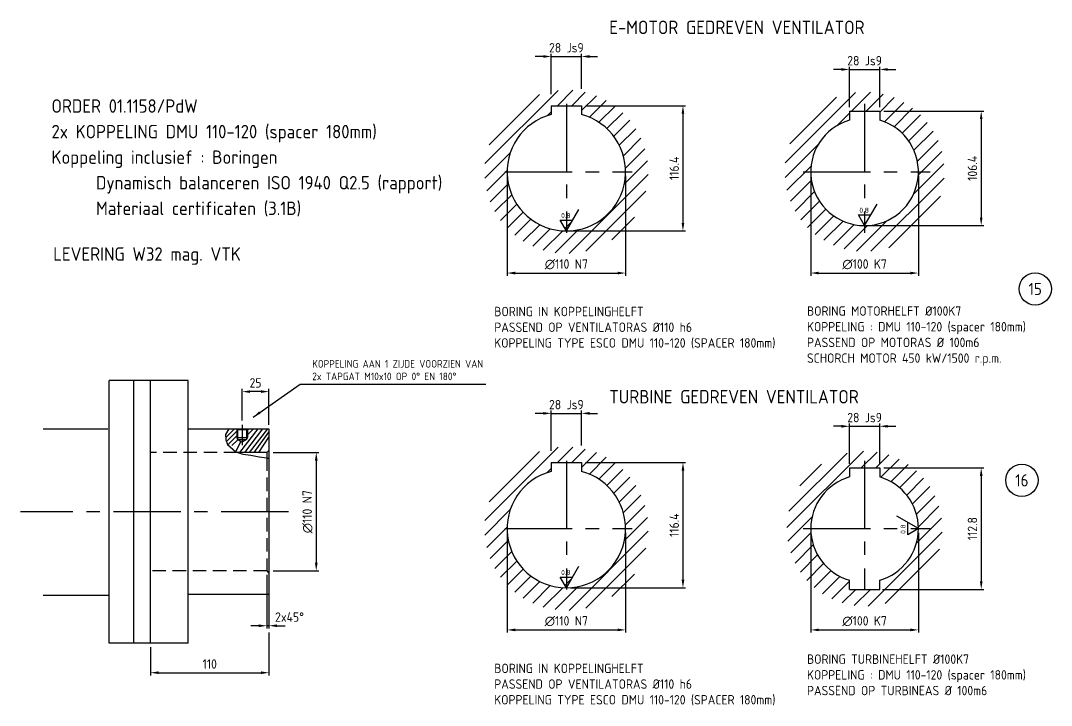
# Model space of a CAD drawing. Extents: x -1071 to 2610, y 0 to 1485.
# Drawn here: x -1071 to -114, y 38 to 674 of the extents above; entities that cross this region are included whole.
import ezdxf
from ezdxf.enums import TextEntityAlignment as Align

# ---------------------------------------------------------------- set-up
doc = ezdxf.new("R2010")
doc.units = 0
doc.header["$LTSCALE"] = 50
doc.header["$PDMODE"] = 3
doc.header["$PDSIZE"] = 15
doc.linetypes.add('CENTER', pattern=[2, 1.25, -0.25, 0.25, -0.25])
doc.linetypes.add('HIDDEN', pattern=[0.375, 0.25, -0.125])
doc.layers.get('0').update_dxf_attribs({"linetype": 'CONTINUOUS'})
doc.layers.get('DEFPOINTS').update_dxf_attribs({"linetype": 'CONTINUOUS'})
for name, color, linetype in [('111', 1, 'CONTINUOUS'), ('113', 3, 'CONTINUOUS'), ('114', 4, 'CONTINUOUS'), ('121', 1, 'HIDDEN'), ('131', 1, 'CENTER'), ('132', 2, 'CENTER'), ('212', 2, 'CONTINUOUS'), ('213', 3, 'CONTINUOUS'), ('214', 4, 'CONTINUOUS'), ('412', 2, 'CONTINUOUS'), ('511', 1, 'CONTINUOUS'), ('512', 2, 'CONTINUOUS')]:
    doc.layers.add(name, color=color, linetype=linetype)
doc.styles.add('ISO', font='ISO')
doc.styles.add('ISO35', font='isocp.shx', dxfattribs={"height": 8.75})
doc.styles.add('ISO50', font='isocp.shx', dxfattribs={"height": 12.5})
doc.dimstyles.new('STD', dxfattribs={"dimscale": 2.5, "dimtxt": 8.75, "dimasz": 3, "dimexe": 1, "dimexo": 1.5, "dimgap": 1.5, "dimtad": 1, "dimdec": 1, "dimzin": 13, "dimtxsty": 'ISO35', "dimcen": 3, "dimdle": 1.25, "dimclrd": 2, "dimclre": 2, "dimclrt": 3, "dimazin": 3, "dimtfac": 1, "dimtdec": 1, "dimtix": 1, "dimtmove": 0, "dimatfit": 3, "dimtolj": 1, "dimtzin": 13})

# ---------------------------------------------------------------- blocks, each defined once
blk = doc.blocks.new('*D99')
at = {"color": 2, "linetype": 'BYBLOCK'}
for p, q in [((470.35, 274.38), (563.36, 274.38)), ((560.86, 266.88), (560.86, 169.08)), ((469.35, 161.58), (563.36, 161.58))]:
    blk.add_line(p, q, dxfattribs=at)
for points in [[(559.61, 266.88), (562.11, 266.88), (560.86, 274.38)], [(559.61, 169.08), (562.11, 169.08), (560.86, 161.58)]]:
    blk.add_solid(points, dxfattribs=at)
at = {"layer": 'DEFPOINTS', "color": 0, "linetype": 'BYBLOCK'}
for p in [(466.6, 274.38), (465.6, 161.58), (560.86, 161.58)]:
    blk.add_point(p, dxfattribs=at)
at = {"color": 3, "linetype": 'BYBLOCK', "insert": (552.73, 217.98), "char_height": 8.75, "attachment_point": 5, "rotation": 90, "style": 'ISO35'}
blk.add_mtext('\\A1;112.8', dxfattribs=at)
blk = doc.blocks.new('I32')
at = {"layer": '113', "color": 3, "linetype": 'CONTINUOUS'}
for p, q in [((0, 0), (5.77, 10)), ((-2.89, 5), (2.89, 5)), ((0, 0), (-2.89, 5))]:
    blk.add_line(p, q, dxfattribs=at)
at = {"layer": '212', "color": 2, "linetype": 'CONTINUOUS', "style": 'ISO', "flags": 8}
blk.add_attdef('RUW', text='', height=2.3, dxfattribs=at).set_placement((2, 6), align=Align.RIGHT)
blk = doc.blocks.new('*D98')
at = {"color": 2, "linetype": 'BYBLOCK'}
for p, q in [((402.6, 214.23), (402.6, 121.39)), ((502.6, 214.23), (502.6, 121.39)), ((410.1, 123.89), (495.1, 123.89))]:
    blk.add_line(p, q, dxfattribs=at)
for points in [[(410.1, 125.14), (410.1, 122.64), (402.6, 123.89)], [(495.1, 125.14), (495.1, 122.64), (502.6, 123.89)]]:
    blk.add_solid(points, dxfattribs=at)
at = {"layer": 'DEFPOINTS', "color": 0, "linetype": 'BYBLOCK'}
for p in [(402.6, 217.98), (502.6, 217.98), (502.6, 123.89)]:
    blk.add_point(p, dxfattribs=at)
at = {"color": 3, "linetype": 'BYBLOCK', "insert": (452.6, 132.01), "char_height": 8.75, "attachment_point": 5, "style": 'ISO35'}
blk.add_mtext('\\A1;∅100 K7', dxfattribs=at)
blk = doc.blocks.new('*D92')
at = {"color": 2, "linetype": 'BYBLOCK'}
for p, q in [((470.35, 605.93), (563.36, 605.93)), ((560.86, 598.43), (560.86, 507.03)), ((456.35, 499.53), (563.36, 499.53))]:
    blk.add_line(p, q, dxfattribs=at)
for points in [[(559.61, 598.43), (562.11, 598.43), (560.86, 605.93)], [(559.61, 507.03), (562.11, 507.03), (560.86, 499.53)]]:
    blk.add_solid(points, dxfattribs=at)
at = {"layer": 'DEFPOINTS', "color": 0, "linetype": 'BYBLOCK'}
for p in [(466.6, 605.93), (452.6, 499.53), (560.86, 499.53)]:
    blk.add_point(p, dxfattribs=at)
at = {"color": 3, "linetype": 'BYBLOCK', "insert": (552.73, 552.73), "char_height": 8.75, "attachment_point": 5, "rotation": 90, "style": 'ISO35'}
blk.add_mtext('\\A1;106.4', dxfattribs=at)
blk = doc.blocks.new('*D91')
at = {"color": 2, "linetype": 'BYBLOCK'}
for p, q in [((402.6, 545.78), (402.6, 452.94)), ((502.6, 545.78), (502.6, 452.94)), ((410.1, 455.44), (495.1, 455.44))]:
    blk.add_line(p, q, dxfattribs=at)
for points in [[(410.1, 456.69), (410.1, 454.19), (402.6, 455.44)], [(495.1, 456.69), (495.1, 454.19), (502.6, 455.44)]]:
    blk.add_solid(points, dxfattribs=at)
at = {"layer": 'DEFPOINTS', "color": 0, "linetype": 'BYBLOCK'}
for p in [(402.6, 549.53), (502.6, 549.53), (502.6, 455.44)]:
    blk.add_point(p, dxfattribs=at)
at = {"color": 3, "linetype": 'BYBLOCK', "insert": (452.6, 463.56), "char_height": 8.75, "attachment_point": 5, "style": 'ISO35'}
blk.add_mtext('\\A1;∅100 K7', dxfattribs=at)
blk = doc.blocks.new('*D100')
at = {"color": 2, "linetype": 'BYBLOCK'}
for p, q in [((193.44, 279.38), (286.45, 279.38)), ((283.95, 271.88), (283.95, 170.48)), ((179.44, 162.98), (286.45, 162.98))]:
    blk.add_line(p, q, dxfattribs=at)
for points in [[(282.7, 271.88), (285.2, 271.88), (283.95, 279.38)], [(282.7, 170.48), (285.2, 170.48), (283.95, 162.98)]]:
    blk.add_solid(points, dxfattribs=at)
at = {"layer": 'DEFPOINTS', "color": 0, "linetype": 'BYBLOCK'}
for p in [(189.69, 279.38), (175.69, 162.98), (283.95, 162.98)]:
    blk.add_point(p, dxfattribs=at)
at = {"color": 3, "linetype": 'BYBLOCK', "insert": (275.82, 221.18), "char_height": 8.75, "attachment_point": 5, "rotation": 90, "style": 'ISO35'}
blk.add_mtext('\\A1;116.4', dxfattribs=at)
blk = doc.blocks.new('*D97')
at = {"color": 2, "linetype": 'BYBLOCK'}
for p, q in [((431.1, 313.06), (423.6, 313.06)), ((438.6, 278.13), (438.6, 315.56)), ((438.6, 313.06), (466.6, 313.06)), ((466.6, 278.13), (466.6, 315.56)), ((474.1, 313.06), (481.6, 313.06))]:
    blk.add_line(p, q, dxfattribs=at)
for points in [[(431.1, 314.31), (431.1, 311.81), (438.6, 313.06)], [(474.1, 314.31), (474.1, 311.81), (466.6, 313.06)]]:
    blk.add_solid(points, dxfattribs=at)
at = {"layer": 'DEFPOINTS', "color": 0, "linetype": 'BYBLOCK'}
for p in [(466.6, 313.06), (438.6, 274.38), (466.6, 274.38)]:
    blk.add_point(p, dxfattribs=at)
at = {"color": 3, "linetype": 'BYBLOCK', "insert": (452.6, 321.19), "char_height": 8.75, "attachment_point": 5, "style": 'ISO35'}
blk.add_mtext('\\A1;28 Js9', dxfattribs=at)
blk = doc.blocks.new('*D101')
at = {"color": 2, "linetype": 'BYBLOCK'}
for p, q in [((120.69, 214.23), (120.69, 121.39)), ((230.69, 214.23), (230.69, 121.39)), ((128.19, 123.89), (223.19, 123.89))]:
    blk.add_line(p, q, dxfattribs=at)
for points in [[(128.19, 125.14), (128.19, 122.64), (120.69, 123.89)], [(223.19, 125.14), (223.19, 122.64), (230.69, 123.89)]]:
    blk.add_solid(points, dxfattribs=at)
at = {"layer": 'DEFPOINTS', "color": 0, "linetype": 'BYBLOCK'}
for p in [(120.69, 217.98), (230.69, 217.98), (230.69, 123.89)]:
    blk.add_point(p, dxfattribs=at)
at = {"color": 3, "linetype": 'BYBLOCK', "insert": (175.69, 132.01), "char_height": 8.75, "attachment_point": 5, "style": 'ISO35'}
blk.add_mtext('\\A1;∅110 N7', dxfattribs=at)
blk = doc.blocks.new('*D96')
at = {"color": 2, "linetype": 'BYBLOCK'}
for p, q in [((193.44, 610.93), (286.45, 610.93)), ((283.95, 603.43), (283.95, 502.03)), ((179.44, 494.53), (286.45, 494.53))]:
    blk.add_line(p, q, dxfattribs=at)
for points in [[(282.7, 603.43), (285.2, 603.43), (283.95, 610.93)], [(282.7, 502.03), (285.2, 502.03), (283.95, 494.53)]]:
    blk.add_solid(points, dxfattribs=at)
at = {"layer": 'DEFPOINTS', "color": 0, "linetype": 'BYBLOCK'}
for p in [(189.69, 610.93), (175.69, 494.53), (283.95, 494.53)]:
    blk.add_point(p, dxfattribs=at)
at = {"color": 3, "linetype": 'BYBLOCK', "insert": (275.82, 552.73), "char_height": 8.75, "attachment_point": 5, "rotation": 90, "style": 'ISO35'}
blk.add_mtext('\\A1;116.4', dxfattribs=at)
blk = doc.blocks.new('*D95')
at = {"color": 2, "linetype": 'BYBLOCK'}
for p, q in [((120.69, 545.78), (120.69, 452.94)), ((230.69, 545.78), (230.69, 452.94)), ((128.19, 455.44), (223.19, 455.44))]:
    blk.add_line(p, q, dxfattribs=at)
for points in [[(128.19, 456.69), (128.19, 454.19), (120.69, 455.44)], [(223.19, 456.69), (223.19, 454.19), (230.69, 455.44)]]:
    blk.add_solid(points, dxfattribs=at)
at = {"layer": 'DEFPOINTS', "color": 0, "linetype": 'BYBLOCK'}
for p in [(120.69, 549.53), (230.69, 549.53), (230.69, 455.44)]:
    blk.add_point(p, dxfattribs=at)
at = {"color": 3, "linetype": 'BYBLOCK', "insert": (175.69, 463.56), "char_height": 8.75, "attachment_point": 5, "style": 'ISO35'}
blk.add_mtext('\\A1;∅110 N7', dxfattribs=at)
blk = doc.blocks.new('*D102')
at = {"color": 2, "linetype": 'BYBLOCK'}
for p, q in [((161.69, 290.16), (161.69, 327.59)), ((189.69, 295.16), (189.69, 327.59)), ((154.19, 325.09), (146.69, 325.09)), ((161.69, 325.09), (189.69, 325.09)), ((197.19, 325.09), (204.69, 325.09))]:
    blk.add_line(p, q, dxfattribs=at)
for points in [[(154.19, 326.34), (154.19, 323.84), (161.69, 325.09)], [(197.19, 326.34), (197.19, 323.84), (189.69, 325.09)]]:
    blk.add_solid(points, dxfattribs=at)
at = {"layer": 'DEFPOINTS', "color": 0, "linetype": 'BYBLOCK'}
for p in [(189.69, 325.09), (189.69, 291.41), (161.69, 286.41)]:
    blk.add_point(p, dxfattribs=at)
at = {"color": 3, "linetype": 'BYBLOCK', "insert": (175.69, 333.21), "char_height": 8.75, "attachment_point": 5, "style": 'ISO35'}
blk.add_mtext('\\A1;28 Js9', dxfattribs=at)
blk = doc.blocks.new('*D94')
at = {"color": 2, "linetype": 'BYBLOCK'}
for p, q in [((154.19, 656.64), (146.69, 656.64)), ((161.69, 621.71), (161.69, 659.14)), ((161.69, 656.64), (189.69, 656.64)), ((189.69, 626.71), (189.69, 659.14)), ((197.19, 656.64), (204.69, 656.64))]:
    blk.add_line(p, q, dxfattribs=at)
for points in [[(154.19, 657.89), (154.19, 655.39), (161.69, 656.64)], [(197.19, 657.89), (197.19, 655.39), (189.69, 656.64)]]:
    blk.add_solid(points, dxfattribs=at)
at = {"layer": 'DEFPOINTS', "color": 0, "linetype": 'BYBLOCK'}
for p in [(189.69, 656.64), (189.69, 622.96), (161.69, 617.96)]:
    blk.add_point(p, dxfattribs=at)
at = {"color": 3, "linetype": 'BYBLOCK', "insert": (175.69, 664.76), "char_height": 8.75, "attachment_point": 5, "style": 'ISO35'}
blk.add_mtext('\\A1;28 Js9', dxfattribs=at)
blk = doc.blocks.new('*D93')
at = {"color": 2, "linetype": 'BYBLOCK'}
for p, q in [((431.1, 644.61), (423.6, 644.61)), ((438.6, 609.68), (438.6, 647.11)), ((438.6, 644.61), (466.6, 644.61)), ((466.6, 609.68), (466.6, 647.11)), ((474.1, 644.61), (481.6, 644.61))]:
    blk.add_line(p, q, dxfattribs=at)
for points in [[(431.1, 645.86), (431.1, 643.36), (438.6, 644.61)], [(474.1, 645.86), (474.1, 643.36), (466.6, 644.61)]]:
    blk.add_solid(points, dxfattribs=at)
at = {"layer": 'DEFPOINTS', "color": 0, "linetype": 'BYBLOCK'}
for p in [(466.6, 644.61), (438.6, 605.93), (466.6, 605.93)]:
    blk.add_point(p, dxfattribs=at)
at = {"color": 3, "linetype": 'BYBLOCK', "insert": (452.6, 652.74), "char_height": 8.75, "attachment_point": 5, "style": 'ISO35'}
blk.add_mtext('\\A1;28 Js9', dxfattribs=at)
blk = doc.blocks.new('POSNR')
at = {"layer": '114', "color": 4, "linetype": 'CONTINUOUS'}
blk.add_circle((0, 0), 6, dxfattribs=at)
at = {"layer": '113', "color": 3, "linetype": 'CONTINUOUS', "style": 'ISO35', "flags": 1}
for tag, p in [('AANTAL', (0, -11)), ('BENAMING', (0, -16)), ('LENGTE', (0, -21)), ('MATERIAAL', (0, -26)), ('GEWICHT', (0, -31)), ('OPMERKINGEN', (0, -36))]:
    blk.add_attdef(tag, p, '', height=3.2, dxfattribs=at)
blk = doc.blocks.new('*D104')
at = {"color": 2, "linetype": 'BYBLOCK'}
for p, q in [((937.2, 105.77), (937.2, 65.88)), ((827.2, 92.23), (827.2, 65.88)), ((834.7, 68.38), (929.7, 68.38))]:
    blk.add_line(p, q, dxfattribs=at)
for points in [[(834.7, 69.63), (834.7, 67.13), (827.2, 68.38)], [(929.7, 69.63), (929.7, 67.13), (937.2, 68.38)]]:
    blk.add_solid(points, dxfattribs=at)
at = {"layer": 'DEFPOINTS', "color": 0, "linetype": 'BYBLOCK'}
for p in [(937.2, 109.52), (827.2, 95.98), (937.2, 68.38)]:
    blk.add_point(p, dxfattribs=at)
at = {"color": 3, "linetype": 'BYBLOCK', "insert": (882.2, 76.5), "char_height": 8.75, "attachment_point": 5, "style": 'ISO35'}
blk.add_mtext('\\A1;110', dxfattribs=at)
blk = doc.blocks.new('*D105')
at = {"color": 2, "linetype": 'BYBLOCK'}
for p, q in [((935.2, 159.23), (935.2, 109.52)), ((937.2, 157.23), (937.2, 109.52)), ((927.7, 112.02), (920.2, 112.02)), ((937.2, 112.02), (935.2, 112.02)), ((937.2, 112.02), (935.2, 112.02)), ((944.7, 112.02), (952.2, 112.02))]:
    blk.add_line(p, q, dxfattribs=at)
for points in [[(927.7, 113.27), (927.7, 110.77), (935.2, 112.02)], [(944.7, 113.27), (944.7, 110.77), (937.2, 112.02)]]:
    blk.add_solid(points, dxfattribs=at)
at = {"layer": 'DEFPOINTS', "color": 0, "linetype": 'BYBLOCK'}
for p in [(935.2, 162.98), (937.2, 160.98), (935.2, 112.02)]:
    blk.add_point(p, dxfattribs=at)
at = {"color": 3, "linetype": 'BYBLOCK', "insert": (956.28, 120.1), "char_height": 8.75, "attachment_point": 5, "style": 'ISO35'}
blk.add_mtext('\\A1;2x45°', dxfattribs=at)
blk = doc.blocks.new('*D103')
at = {"color": 2, "linetype": 'BYBLOCK'}
for p, q in [((940.95, 272.98), (983.57, 272.98)), ((981.07, 265.48), (981.07, 170.48)), ((940.95, 162.98), (983.57, 162.98))]:
    blk.add_line(p, q, dxfattribs=at)
for points in [[(979.82, 265.48), (982.32, 265.48), (981.07, 272.98)], [(979.82, 170.48), (982.32, 170.48), (981.07, 162.98)]]:
    blk.add_solid(points, dxfattribs=at)
at = {"layer": 'DEFPOINTS', "color": 0, "linetype": 'BYBLOCK'}
for p in [(937.2, 272.98), (937.2, 162.98), (981.07, 162.98)]:
    blk.add_point(p, dxfattribs=at)
at = {"color": 3, "linetype": 'BYBLOCK', "insert": (972.95, 217.98), "char_height": 8.75, "attachment_point": 5, "rotation": 90, "style": 'ISO35'}
blk.add_mtext('\\A1;∅110 N7', dxfattribs=at)
blk = doc.blocks.new('*D106')
at = {"color": 2, "linetype": 'BYBLOCK'}
for p, q in [((912.2, 302.57), (912.2, 332.03)), ((929.7, 329.53), (919.7, 329.53)), ((937.2, 298.73), (937.2, 332.03))]:
    blk.add_line(p, q, dxfattribs=at)
for points in [[(919.7, 330.78), (919.7, 328.28), (912.2, 329.53)], [(929.7, 330.78), (929.7, 328.28), (937.2, 329.53)]]:
    blk.add_solid(points, dxfattribs=at)
at = {"layer": 'DEFPOINTS', "color": 0, "linetype": 'BYBLOCK'}
for p in [(912.2, 329.53), (912.2, 298.82), (937.2, 294.98)]:
    blk.add_point(p, dxfattribs=at)
at = {"color": 3, "linetype": 'BYBLOCK', "insert": (924.7, 337.66), "char_height": 8.75, "attachment_point": 5, "style": 'ISO35'}
blk.add_mtext('\\A1;25', dxfattribs=at)

msp = doc.modelspace()

# ---------------------------------------------------------------- hatches: boundary and pattern name
at = {"layer": '511'}
h = msp.add_hatch(dxfattribs=at)
h.set_pattern_fill('ANSI31', color=256, scale=3, style=0)
h.set_pattern_definition([(45, (-1496.118, 116.106), (-6.73519, 6.73519), [])])
h.paths.add_polyline_path([(-640.1, 533.7928, 1), (-488.1926, 533.7928, 1)])
h.paths.add_polyline_path([(-578.1463, 586.9811), (-578.1463, 595.1928), (-550.1463, 595.1928), (-550.1463, 586.9811, -7.7277389)], flags=16)
h.paths.add_polyline_path([(-558.3728, 488.7928), (-564.1463, 478.7928), (-569.9198, 488.7928)], flags=0)
h.paths.add_polyline_path([(-568.9038, 489.6031), (-558.9566, 489.6031), (-558.9566, 496.7413), (-568.9038, 496.7413)], flags=8)
h = msp.add_hatch(dxfattribs=at)
h.set_pattern_fill('ANSI31', color=256, scale=3, style=0)
h.set_pattern_definition([(45, (-512.723, 282.486), (-6.7352, 6.7352), [])])
h.paths.add_polyline_path([(-361.3098, 533.7928, 1), (-213.1632, 533.7928, 1)])
h.paths.add_polyline_path([(-301.2365, 581.7928), (-301.2365, 590.1928), (-273.2365, 590.1928), (-273.2365, 581.7928, -7)], flags=16)
h = msp.add_hatch(dxfattribs=at)
h.set_pattern_fill('ANSI31', color=256, scale=3, style=0)
h.set_pattern_definition([(45, (-1496.118, -215.443), (-6.73519, 6.73519), [])])
h.paths.add_polyline_path([(-640.1, 202.2441, 1), (-488.1926, 202.2441, 1)])
h.paths.add_polyline_path([(-578.1463, 255.4325), (-578.1463, 263.6441), (-550.1463, 263.6441), (-550.1463, 255.4325, -7.7277389)], flags=16)
h.paths.add_polyline_path([(-558.3728, 157.2441), (-564.1463, 147.2441), (-569.9198, 157.2441)], flags=0)
h.paths.add_polyline_path([(-568.9038, 158.0544), (-558.9566, 158.0544), (-558.9566, 165.1926), (-568.9038, 165.1926)], flags=8)
h = msp.add_hatch(dxfattribs=at)
h.set_pattern_fill('ANSI31', color=256, scale=3, style=0)
h.set_pattern_definition([(45, (-739.836, -15.738), (-6.73519, 6.73519), [])])
h.paths.add_polyline_path([(-359.3047, 202.2441, 1), (-215.1683, 202.2441, 1)])
h.paths.add_polyline_path([(-273.2365, 154.2441), (-273.2365, 145.8441), (-301.2365, 145.8441), (-301.2365, 154.2441, -0.75), (-301.2365, 250.2441), (-301.2365, 258.6441), (-273.2365, 258.6441), (-273.2365, 250.2441, -0.75)], flags=16)
h.paths.add_polyline_path([(-237.2365, 202.2441), (-247.2365, 196.4706), (-247.2365, 208.0176)], flags=0)
h.paths.add_polyline_path([(-248.0468, 197.4865), (-248.0468, 207.4338), (-255.185, 207.4338), (-255.185, 197.4865)], flags=8)

# ---------------------------------------------------------------- linework, layer by layer
at = {"layer": '111'}
for p, q in [((-880.4064, 286.9219), (-872.3462, 294.9822)), ((-879.7287, 283.1802), (-869.3465, 293.5625)), ((-878.683, 293.0648), (-876.7656, 294.9822)), ((-878.1934, 280.2961), (-869.3465, 289.1431)), ((-870.2465, 294.9822), (-870.2465, 286.9822)), ((-869.3465, 294.1233), (-870.2465, 294.9822)), ((-867.2491, 272.9822), (-850.2491, 294.9822)), ((-862.8297, 272.9822), (-845.8297, 294.9822)), ((-861.1465, 288.5042), (-854.6685, 294.9822)), ((-860.2465, 294.9822), (-860.2465, 286.9822)), ((-858.4103, 272.9822), (-841.4103, 294.9822)), ((-853.9908, 272.9822), (-840.2465, 291.7266)), ((-849.5714, 272.9822), (-840.2465, 287.3071)), ((-874.6773, 279.3928), (-869.1826, 284.8876)), ((-871.1613, 273.4894), (-866.3808, 283.2699)), ((-870.2465, 286.9822), (-869.3465, 284.9822)), ((-860.2465, 286.9822), (-861.1465, 284.9822))]:
    msp.add_line(p, q, dxfattribs=at)
at = {"layer": '114'}
for p, q in [((-578.1463, 595.1928), (-550.1463, 595.1928)), ((-578.1463, 595.1928), (-578.1463, 586.9811)), ((-550.1463, 595.1928), (-550.1463, 586.9811)), ((-301.2365, 590.1928), (-273.2365, 590.1928)), ((-301.2365, 590.1928), (-301.2365, 581.7928)), ((-273.2365, 590.1928), (-273.2365, 581.7928)), ((-988.7465, 95.9822), (-988.7465, 339.9822)), ((-950.2465, 339.9822), (-988.7465, 339.9822)), ((-965.7465, 95.9822), (-965.7465, 339.9822)), ((-950.2465, 95.9822), (-950.2465, 339.9822)), ((-915.2465, 339.9822), (-950.2465, 339.9822)), ((-915.2465, 95.9822), (-915.2465, 339.9822)), ((-1050.0637, 294.9822), (-989.7465, 294.9822)), ((-915.2465, 294.9822), (-840.2465, 294.9822)), ((-861.1465, 294.1233), (-869.3465, 294.1233)), ((-869.3465, 294.1233), (-869.3465, 284.9822)), ((-861.1465, 294.1233), (-860.2465, 294.9822)), ((-861.1465, 294.1233), (-861.1465, 284.9822)), ((-840.2465, 294.9822), (-840.2465, 140.9822)), ((-870.2465, 286.9822), (-860.2465, 286.9822)), ((-869.3465, 284.9822), (-865.2465, 282.615)), ((-869.3465, 284.9822), (-861.1465, 284.9822)), ((-861.1465, 284.9822), (-865.2465, 282.615)), ((-842.2465, 272.9822), (-869.6431, 272.9822)), ((-842.2465, 272.9822), (-840.2465, 274.9822)), ((-842.2465, 272.9822), (-842.2465, 268.3837)), ((-578.1463, 263.6441), (-578.1463, 255.4325)), ((-578.1463, 263.6441), (-550.1463, 263.6441)), ((-550.1463, 263.6441), (-550.1463, 255.4325)), ((-301.2365, 258.6441), (-273.2365, 258.6441)), ((-301.2365, 258.6441), (-301.2365, 250.2441)), ((-273.2365, 258.6441), (-273.2365, 250.2441)), ((-301.2365, 145.8441), (-301.2365, 154.2441)), ((-273.2365, 145.8441), (-273.2365, 154.2441)), ((-301.2365, 145.8441), (-273.2365, 145.8441)), ((-988.7465, 139.9822), (-1050.0637, 139.9822)), ((-840.2465, 140.9822), (-915.2465, 140.9822)), ((-950.2465, 95.9822), (-988.7465, 95.9822)), ((-915.2465, 95.9822), (-950.2465, 95.9822))]:
    msp.add_line(p, q, dxfattribs=at)
for centre, radius, start, end in [((-564.1463, 533.7928), 55, 104.7466529, 75.2533471), ((-287.2365, 533.7928), 50, 106.2602047, 73.7397953), ((-564.1463, 202.2441), 55, 104.7466529, 75.2533471), ((-287.2365, 202.2441), 50, 106.2602047, 253.7397953), ((-287.2365, 202.2441), 50, 286.2602047, 73.7397953)]:
    msp.add_arc(centre, radius, start, end, dxfattribs=at)
at = {"layer": '121'}
for p, q in [((-869.6431, 272.9822), (-950.2465, 272.9822)), ((-842.2465, 268.3837), (-842.2465, 162.9822)), ((-842.2465, 162.9822), (-950.2465, 162.9822)), ((-842.2465, 162.9822), (-840.2465, 160.9822))]:
    msp.add_line(p, q, dxfattribs=at)
at = {"layer": '131'}
for p, q in [((-564.1463, 596.8833), (-564.1463, 477.0966)), ((-287.2365, 596.8833), (-287.2365, 477.0966)), ((-621.2899, 533.7928), (-503.1647, 533.7928)), ((-344.3801, 533.7928), (-226.2549, 533.7928)), ((-564.1463, 265.3346), (-564.1463, 145.5479)), ((-287.2365, 265.3346), (-287.2365, 145.5479)), ((-822.2239, 217.9822), (-1070.859, 217.9822)), ((-621.2899, 202.2441), (-503.1647, 202.2441)), ((-344.3801, 202.2441), (-226.2549, 202.2441))]:
    msp.add_line(p, q, dxfattribs=at)
at = {"layer": '132'}
msp.add_line((-865.2465, 298.8243), (-865.2465, 279.8993), dxfattribs=at)
at = {"layer": '412'}
msp.add_lwpolyline([(-877.5692, 294.9822), (-880.6085, 289.7499), (-880.2509, 284.7462), (-878.8207, 280.4573), (-871.1332, 273.4822), (-864.6811, 271.3172), (-857.0443, 270.521), (-849.3608, 269.0692), (-842.3331, 267.8983), (-840.2465, 267.3831)], dxfattribs=at)
at = {"layer": '512'}
msp.add_line((-861.1465, 292.9237), (-859.0879, 294.9822), dxfattribs=at)

# ---------------------------------------------------------------- block references
at = {"layer": '111'}
ref = msp.add_blockref('POSNR', (-128.81, 424.9515), dxfattribs=dict(at, xscale=2.5, yscale=2.5, zscale=2.5))
ref.add_attrib('STUKNR', '15', dxfattribs={"layer": '114', "color": 4, "linetype": 'CONTINUOUS', "height": 11.25, "style": 'ISO50'}).set_placement((-128.81, 424.9515), align=Align.MIDDLE)
ref = msp.add_blockref('POSNR', (-141.2207, 247.1311), dxfattribs=dict(at, xscale=2.5, yscale=2.5, zscale=2.5))
ref.add_attrib('STUKNR', '16', dxfattribs={"layer": '114', "color": 4, "linetype": 'CONTINUOUS', "height": 11.25, "style": 'ISO50'}).set_placement((-141.2207, 247.1311), align=Align.MIDDLE)
at = {"layer": '412', "xscale": 2, "yscale": 2, "zscale": 2}
for p in [(-564.1463, 478.7928), (-287.2365, 483.7928), (-564.1463, 147.2441)]:
    msp.add_blockref('I32', p, dxfattribs=at).add_auto_attribs({'RUW': '0.8'})
at = {"layer": '412', "xscale": 2, "yscale": 2, "zscale": 2, "rotation": 90}
msp.add_blockref('I32', (-237.2365, 202.2441), dxfattribs=at).add_auto_attribs({'RUW': '0.8'})

# ---------------------------------------------------------------- texts
at = {"layer": '213', "style": 'ISO35'}
for s, p in [('BORING IN KOPPELINGHELFT', (-631.09, 399.5878)), ('PASSEND OP VENTILATORAS %%C110 h6', (-631.09, 385.0045)), ('KOPPELING TYPE ESCO DMU 110-120 (SPACER 180mm)', (-631.09, 370.4212)), ('BORING IN KOPPELINGHELFT', (-631.09, 68.0391)), ('PASSEND OP VENTILATORAS %%C110 h6', (-631.09, 53.4558)), ('KOPPELING TYPE ESCO DMU 110-120 (SPACER 180mm)', (-631.09, 38.8725))]:
    msp.add_text(s, height=8.75, dxfattribs=at).set_placement(p)
for s, insert, char_height, attachment_point in [('BORING MOTORHELFT %%C100K7\\PKOPPELING : DMU 110-120 (spacer 180mm)\\PPASSEND OP MOTORAS %%C 100m6\\PSCHORCH MOTOR 450 kW/1500 r.p.m.', (-340.717, 408.8072), 8.75, 1), ('KOPPELING AAN 1 ZIJDE VOORZIEN VAN \\P2x TAPGAT M10x10 OP 0° EN 180°', (-800.0965, 349.5049), 7, 4), ('BORING TURBINEHELFT %%C100K7\\PKOPPELING : DMU 110-120 (spacer 180mm)\\PPASSEND OP TURBINEAS %%C 100m6', (-340.717, 85.3539), 8.75, 1)]:
    msp.add_mtext(s, dxfattribs=dict(at, insert=insert, char_height=char_height, attachment_point=attachment_point))
at = {"layer": '214', "style": 'ISO50'}
for s, p in [('E-MOTOR GEDREVEN VENTILATOR', (-524.3095, 661.7186)), ('ORDER 01.1158/PdW', (-1042.1699, 588.625)), ('2x KOPPELING DMU 110-120 (spacer 180mm)', (-1042.1699, 564.875)), ('Koppeling inclusief : Boringen', (-1042.1699, 541.125)), ('Dynamisch balanceren ISO 1940 Q2.5 (rapport)', (-1000.8669, 517.375)), ('Materiaal certificaten (3.1B)', (-1000.8669, 493.625)), ('LEVERING W32 mag. VTK', (-1040.5799, 451.1393)), ('TURBINE GEDREVEN VENTILATOR', (-524.3095, 318.5366))]:
    msp.add_text(s, height=12.5, dxfattribs=at).set_placement(p)

# ---------------------------------------------------------------- dimensions: what is measured, and where the dimension line sits
at = {"layer": '412'}
for base, p1, p2, text, picture, middle in [((-550.1463, 640.8974), (-578.1463, 602.2182), (-550.1463, 607.2182), '<> Js9', '*D94', (-564.1463, 649.0232)), ((-273.2365, 628.872), (-301.2365, 590.1928), (-273.2365, 590.1928), '<> Js9', '*D93', (-287.2365, 636.9978)), ((-509.1463, 439.7004), (-619.1463, 533.7928), (-509.1463, 533.7928), '%%c<> N7', '*D95', (-564.1463, 447.8254)), ((-237.2365, 439.7004), (-337.2365, 533.7928), (-237.2365, 533.7928), '%%c<> K7', '*D91', (-287.2365, 447.8254)), ((-550.1463, 309.3487), (-578.1463, 270.6695), (-550.1463, 275.6695), '<> Js9', '*D102', (-564.1463, 317.4746)), ((-273.2365, 297.3233), (-301.2365, 258.6441), (-273.2365, 258.6441), '<> Js9', '*D97', (-287.2365, 305.4492)), ((-509.1463, 108.1517), (-619.1463, 202.2441), (-509.1463, 202.2441), '%%c<> N7', '*D101', (-564.1463, 116.2767)), ((-237.2365, 108.1517), (-337.2365, 202.2441), (-237.2365, 202.2441), '%%c<> K7', '*D98', (-287.2365, 116.2767))]:
    dim = msp.add_linear_dim(base=base, p1=p1, p2=p2, text=text, dimstyle='STD', dxfattribs=at)
    dim.commit()
    dim.dimension.update_dxf_attribs({"geometry": picture, "text_midpoint": middle, "insert": (-739.8355, -15.7381)})
for base, p1, p2, picture, middle in [((-455.8874, 478.7928), (-550.1463, 595.1928), (-564.1463, 478.7928), '*D96', (-464.0124, 536.9928)), ((-178.9776, 483.7928), (-273.2365, 590.1928), (-287.2365, 483.7928), '*D92', (-187.1026, 536.9928)), ((-455.8874, 147.2441), (-550.1463, 263.6441), (-564.1463, 147.2441), '*D100', (-464.0124, 205.4441)), ((-178.9776, 145.8441), (-273.2365, 258.6441), (-274.2392, 145.8441), '*D99', (-187.1035, 202.2441))]:
    dim = msp.add_linear_dim(base=base, p1=p1, p2=p2, angle=90, dimstyle='STD', dxfattribs=at)
    dim.commit()
    dim.dimension.update_dxf_attribs({"geometry": picture, "text_midpoint": middle, "insert": (-739.8355, -15.7381)})
for base, p1, p2, picture, middle in [((-865.2465, 329.5337), (-840.2465, 294.9822), (-865.2465, 298.8243), '*D106', (-852.7465, 337.6596)), ((-840.2465, 68.3799), (-950.2465, 95.9822), (-840.2465, 109.5242), '*D104', (-895.2465, 76.5049))]:
    dim = msp.add_linear_dim(base=base, p1=p1, p2=p2, dimstyle='STD', override={"dimdec": 3, "dimtdec": 3}, dxfattribs=at)
    dim.commit()
    dim.dimension.update_dxf_attribs({"geometry": picture, "text_midpoint": middle, "insert": (-1777.4434, 0)})
dim = msp.add_linear_dim(base=(-796.3696, 162.9822), p1=(-840.2465, 272.9822), p2=(-840.2465, 162.9822), angle=90, text='%%c<> N7', dimstyle='STD', override={"dimdec": 3, "dimtdec": 3}, dxfattribs=at)
dim.commit()
dim.dimension.update_dxf_attribs({"geometry": '*D103', "text_midpoint": (-804.4946, 217.9822), "insert": (-1777.4434, 0)})
dim = msp.add_linear_dim(base=(-842.2465, 112.0242), p1=(-840.2465, 160.9822), p2=(-842.2465, 162.9822), text='<>x45°', dimstyle='STD', override={"dimdec": 3, "dimtdec": 3}, dxfattribs=at)
dim.commit()
dim.dimension.update_dxf_attribs({"geometry": '*D105', "text_midpoint": (-821.161, 120.0987), "dimtype": 160, "insert": (-1777.4434, 0)})

# ---------------------------------------------------------------- leaders
at = {"layer": '412', "color": 2, "annotation_type": 0, "has_hookline": 1, "hookline_direction": 0, "text_width": 161.035}
msp.add_leader([(-854.9135, 305.8566), (-811.3465, 336.3931), (-803.8465, 336.3931)], dimstyle='STD', override={"dimtxsty": 'ISO35'}, dxfattribs=at)

doc.saveas('drawing.dxf')
